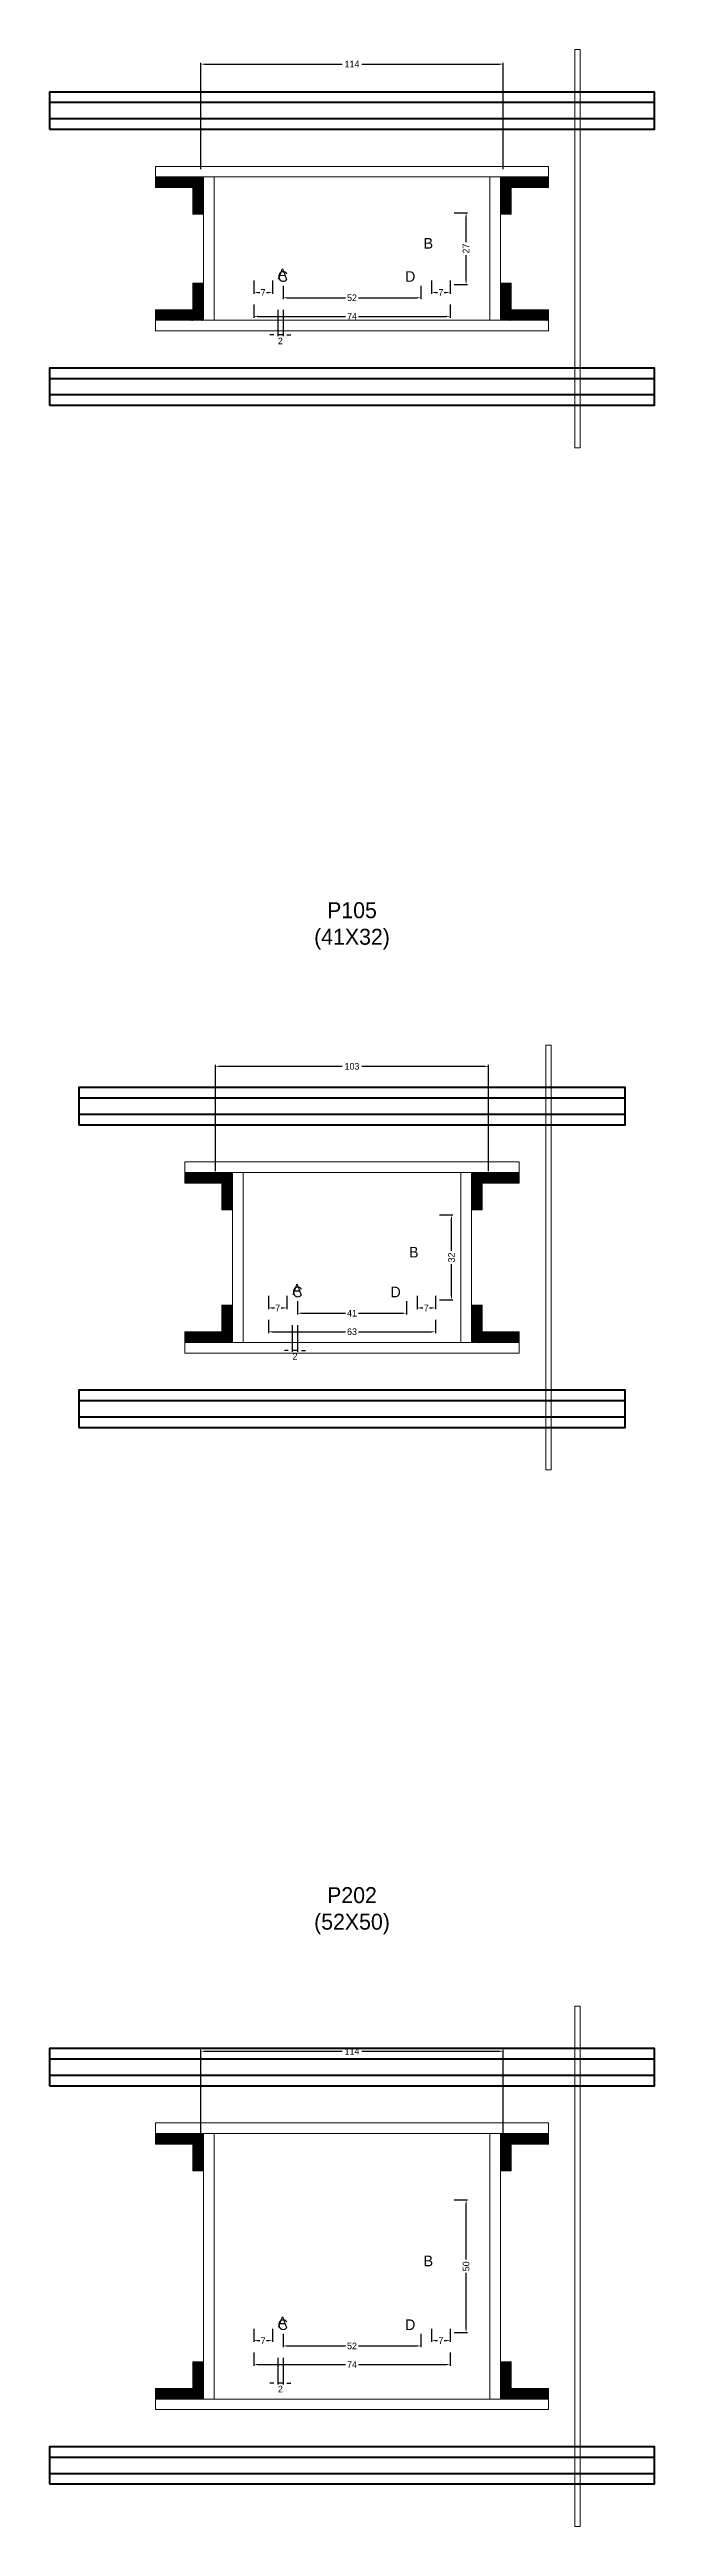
# Model space of a CAD drawing. Header units: centimetres. Extents: x -10500 to 4147, y -7606 to 295.
# Drawn here: x -114 to 114, y -1478 to -545 of the extents above; entities that cross this region are included whole.
import ezdxf

# ---------------------------------------------------------------- set-up
doc = ezdxf.new("R2010")
doc.units = ezdxf.units.CM
for name, color, linetype in [('COTA', 241, 'Continuous'), ('GRAVATA', 224, 'Continuous'), ('Hachura', 251, 'Continuous'), ('NOMENCLATURA', 7, 'Continuous'), ('SARRAFO', 251, 'Continuous')]:
    doc.layers.add(name, color=color, linetype=linetype)
doc.dimstyles.new('cotax2', dxfattribs={"dimtxt": 2.5, "dimasz": 1.5, "dimexe": 0.5, "dimexo": 0.5, "dimgap": 0.5, "dimtad": 1, "dimcen": 2.5, "dimazin": 3, "dimtfac": 1, "dimtmove": 0, "dimatfit": 3})

# ---------------------------------------------------------------- blocks, each defined once
blk = doc.blocks.new('_CLOSEDFILLED')
at = {"color": 0, "linetype": 'BYBLOCK'}
blk.add_solid([(-1, 0.16), (0, 0), (-1, -0.16)], dxfattribs=at)
blk = doc.blocks.new('*D66')
for p, q in [((-37, -641), (-37, -646)), ((37, -641), (37, -646)), ((-35.5, -645.5), (-2.5, -645.5)), ((2.5, -645.5), (35.5, -645.5))]:
    blk.add_line(p, q)
at = {"layer": 'Defpoints'}
for p in [(-37, -640.5), (37, -640.5), (-37, -645.5)]:
    blk.add_point(p, dxfattribs=at)
at = {"layer": 'COTA', "xscale": 1.5, "yscale": 1.5, "rotation": 180}
blk.add_blockref('_CLOSEDFILLED', (-37, -645.5), dxfattribs=at)
at = {"layer": 'COTA', "xscale": 1.5, "yscale": 1.5}
blk.add_blockref('_CLOSEDFILLED', (37, -645.5), dxfattribs=at)
at = {"layer": 'COTA', "insert": (0, -645.5), "char_height": 2.5, "attachment_point": 5}
blk.add_mtext('74', dxfattribs=at)
blk = doc.blocks.new('*D67')
for p, q in [((-26, -634), (-26, -639)), ((26, -634), (26, -639)), ((-24.5, -638.5), (-2.5, -638.5)), ((2.5, -638.5), (24.5, -638.5))]:
    blk.add_line(p, q)
at = {"layer": 'Defpoints'}
for p in [(-26, -633.5), (26, -633.5), (-26, -638.5)]:
    blk.add_point(p, dxfattribs=at)
at = {"layer": 'COTA', "xscale": 1.5, "yscale": 1.5, "rotation": 180}
blk.add_blockref('_CLOSEDFILLED', (-26, -638.5), dxfattribs=at)
at = {"layer": 'COTA', "xscale": 1.5, "yscale": 1.5}
blk.add_blockref('_CLOSEDFILLED', (26, -638.5), dxfattribs=at)
at = {"layer": 'COTA', "insert": (0, -638.5), "char_height": 2.5, "attachment_point": 5}
blk.add_mtext('52', dxfattribs=at)
blk = doc.blocks.new('*D68')
for p, q in [((38.5, -606.5), (43.5, -606.5)), ((43, -617.5), (43, -608)), ((43, -632), (43, -622.5)), ((38.5, -633.5), (43.5, -633.5))]:
    blk.add_line(p, q)
at = {"layer": 'Defpoints'}
for p in [(38, -606.5), (38, -633.5), (43, -633.5)]:
    blk.add_point(p, dxfattribs=at)
at = {"layer": 'COTA', "xscale": 1.5, "yscale": 1.5}
for p, rotation in [((43, -606.5), 90), ((43, -633.5), 270)]:
    blk.add_blockref('_CLOSEDFILLED', p, dxfattribs=dict(at, rotation=rotation))
at = {"layer": 'COTA', "insert": (43, -620), "char_height": 2.5, "attachment_point": 5, "rotation": 90}
blk.add_mtext('27', dxfattribs=at)
blk = doc.blocks.new('*D69')
for p, q in [((-37, -632), (-37, -637)), ((-30, -632), (-30, -637)), ((-35.5, -636.5), (-34.75, -636.5)), ((-32.25, -636.5), (-31.5, -636.5))]:
    blk.add_line(p, q)
at = {"layer": 'Defpoints'}
for p in [(-37, -631.5), (-30, -631.5), (-37, -636.5)]:
    blk.add_point(p, dxfattribs=at)
at = {"layer": 'COTA', "xscale": 1.5, "yscale": 1.5, "rotation": 180}
blk.add_blockref('_CLOSEDFILLED', (-37, -636.5), dxfattribs=at)
at = {"layer": 'COTA', "xscale": 1.5, "yscale": 1.5}
blk.add_blockref('_CLOSEDFILLED', (-30, -636.5), dxfattribs=at)
at = {"layer": 'COTA', "insert": (-33.5, -636.5), "char_height": 2.5, "attachment_point": 5}
blk.add_mtext('7', dxfattribs=at)
blk = doc.blocks.new('*D70')
for p, q in [((30, -632), (30, -637)), ((37, -632), (37, -637)), ((31.5, -636.5), (32.25, -636.5)), ((34.75, -636.5), (35.5, -636.5))]:
    blk.add_line(p, q)
at = {"layer": 'Defpoints'}
for p in [(30, -631.5), (37, -631.5), (30, -636.5)]:
    blk.add_point(p, dxfattribs=at)
at = {"layer": 'COTA', "xscale": 1.5, "yscale": 1.5, "rotation": 180}
blk.add_blockref('_CLOSEDFILLED', (30, -636.5), dxfattribs=at)
at = {"layer": 'COTA', "xscale": 1.5, "yscale": 1.5}
blk.add_blockref('_CLOSEDFILLED', (37, -636.5), dxfattribs=at)
at = {"layer": 'COTA', "insert": (33.5, -636.5), "char_height": 2.5, "attachment_point": 5}
blk.add_mtext('7', dxfattribs=at)
blk = doc.blocks.new('*D71')
for p, q in [((-57, -590), (-57, -550)), ((57, -590), (57, -550)), ((-55.5, -550.5), (-3.75, -550.5)), ((3.75, -550.5), (55.5, -550.5))]:
    blk.add_line(p, q)
at = {"layer": 'Defpoints'}
for p in [(-57, -550.5), (-57, -590.5), (57, -590.5)]:
    blk.add_point(p, dxfattribs=at)
at = {"layer": 'COTA', "xscale": 1.5, "yscale": 1.5, "rotation": 180}
blk.add_blockref('_CLOSEDFILLED', (-57, -550.5), dxfattribs=at)
at = {"layer": 'COTA', "xscale": 1.5, "yscale": 1.5}
blk.add_blockref('_CLOSEDFILLED', (57, -550.5), dxfattribs=at)
at = {"layer": 'COTA', "insert": (0, -550.5), "char_height": 2.5, "attachment_point": 5}
blk.add_mtext('114', dxfattribs=at)
blk = doc.blocks.new('*D92')
for p, q in [((-31.5, -1023.5), (-31.5, -1028.5)), ((31.5, -1023.5), (31.5, -1028.5)), ((-30, -1028), (-2.5, -1028)), ((2.5, -1028), (30, -1028))]:
    blk.add_line(p, q)
at = {"layer": 'Defpoints'}
for p in [(-31.5, -1023), (31.5, -1023), (-31.5, -1028)]:
    blk.add_point(p, dxfattribs=at)
at = {"layer": 'COTA', "xscale": 1.5, "yscale": 1.5, "rotation": 180}
blk.add_blockref('_CLOSEDFILLED', (-31.5, -1028), dxfattribs=at)
at = {"layer": 'COTA', "xscale": 1.5, "yscale": 1.5}
blk.add_blockref('_CLOSEDFILLED', (31.5, -1028), dxfattribs=at)
at = {"layer": 'COTA', "insert": (0, -1028), "char_height": 2.5, "attachment_point": 5}
blk.add_mtext('63', dxfattribs=at)
blk = doc.blocks.new('*D93')
for p, q in [((-20.5, -1016.5), (-20.5, -1021.5)), ((20.5, -1016.5), (20.5, -1021.5)), ((-19, -1021), (-2.5, -1021)), ((2.5, -1021), (19, -1021))]:
    blk.add_line(p, q)
at = {"layer": 'Defpoints'}
for p in [(-20.5, -1016), (20.5, -1016), (-20.5, -1021)]:
    blk.add_point(p, dxfattribs=at)
at = {"layer": 'COTA', "xscale": 1.5, "yscale": 1.5, "rotation": 180}
blk.add_blockref('_CLOSEDFILLED', (-20.5, -1021), dxfattribs=at)
at = {"layer": 'COTA', "xscale": 1.5, "yscale": 1.5}
blk.add_blockref('_CLOSEDFILLED', (20.5, -1021), dxfattribs=at)
at = {"layer": 'COTA', "insert": (0, -1021), "char_height": 2.5, "attachment_point": 5}
blk.add_mtext('41', dxfattribs=at)
blk = doc.blocks.new('*D94')
for p, q in [((33, -984), (38, -984)), ((37.5, -997.5), (37.5, -985.5)), ((37.5, -1014.5), (37.5, -1002.5)), ((33, -1016), (38, -1016))]:
    blk.add_line(p, q)
at = {"layer": 'Defpoints'}
for p in [(32.5, -984), (32.5, -1016), (37.5, -1016)]:
    blk.add_point(p, dxfattribs=at)
at = {"layer": 'COTA', "xscale": 1.5, "yscale": 1.5}
for p, rotation in [((37.5, -984), 90), ((37.5, -1016), 270)]:
    blk.add_blockref('_CLOSEDFILLED', p, dxfattribs=dict(at, rotation=rotation))
at = {"layer": 'COTA', "insert": (37.5, -1000), "char_height": 2.5, "attachment_point": 5, "rotation": 90}
blk.add_mtext('32', dxfattribs=at)
blk = doc.blocks.new('*D95')
for p, q in [((-31.5, -1014.5), (-31.5, -1019.5)), ((-24.5, -1014.5), (-24.5, -1019.5)), ((-30, -1019), (-29.25, -1019)), ((-26.75, -1019), (-26, -1019))]:
    blk.add_line(p, q)
at = {"layer": 'Defpoints'}
for p in [(-31.5, -1014), (-24.5, -1014), (-31.5, -1019)]:
    blk.add_point(p, dxfattribs=at)
at = {"layer": 'COTA', "xscale": 1.5, "yscale": 1.5, "rotation": 180}
blk.add_blockref('_CLOSEDFILLED', (-31.5, -1019), dxfattribs=at)
at = {"layer": 'COTA', "xscale": 1.5, "yscale": 1.5}
blk.add_blockref('_CLOSEDFILLED', (-24.5, -1019), dxfattribs=at)
at = {"layer": 'COTA', "insert": (-28, -1019), "char_height": 2.5, "attachment_point": 5}
blk.add_mtext('7', dxfattribs=at)
blk = doc.blocks.new('*D96')
for p, q in [((24.5, -1014.5), (24.5, -1019.5)), ((31.5, -1014.5), (31.5, -1019.5)), ((26, -1019), (26.75, -1019)), ((29.25, -1019), (30, -1019))]:
    blk.add_line(p, q)
at = {"layer": 'Defpoints'}
for p in [(24.5, -1014), (31.5, -1014), (24.5, -1019)]:
    blk.add_point(p, dxfattribs=at)
at = {"layer": 'COTA', "xscale": 1.5, "yscale": 1.5, "rotation": 180}
blk.add_blockref('_CLOSEDFILLED', (24.5, -1019), dxfattribs=at)
at = {"layer": 'COTA', "xscale": 1.5, "yscale": 1.5}
blk.add_blockref('_CLOSEDFILLED', (31.5, -1019), dxfattribs=at)
at = {"layer": 'COTA', "insert": (28, -1019), "char_height": 2.5, "attachment_point": 5}
blk.add_mtext('7', dxfattribs=at)
blk = doc.blocks.new('*D97')
for p, q in [((-51.5, -967.5), (-51.5, -927.5)), ((-50, -928), (-3.75, -928)), ((3.75, -928), (50, -928)), ((51.5, -967.5), (51.5, -927.5))]:
    blk.add_line(p, q)
at = {"layer": 'Defpoints'}
for p in [(-51.5, -928), (-51.5, -968), (51.5, -968)]:
    blk.add_point(p, dxfattribs=at)
at = {"layer": 'COTA', "xscale": 1.5, "yscale": 1.5, "rotation": 180}
blk.add_blockref('_CLOSEDFILLED', (-51.5, -928), dxfattribs=at)
at = {"layer": 'COTA', "xscale": 1.5, "yscale": 1.5}
blk.add_blockref('_CLOSEDFILLED', (51.5, -928), dxfattribs=at)
at = {"layer": 'COTA', "insert": (0, -928), "char_height": 2.5, "attachment_point": 5}
blk.add_mtext('103', dxfattribs=at)
blk = doc.blocks.new('*D118')
for p, q in [((-37, -1412.5), (-37, -1417.5)), ((-35.5, -1417), (-2.5, -1417)), ((2.5, -1417), (35.5, -1417)), ((37, -1412.5), (37, -1417.5))]:
    blk.add_line(p, q)
at = {"layer": 'Defpoints'}
for p in [(-37, -1412), (-37, -1417), (37, -1412)]:
    blk.add_point(p, dxfattribs=at)
at = {"layer": 'COTA', "xscale": 1.5, "yscale": 1.5, "rotation": 180}
blk.add_blockref('_CLOSEDFILLED', (-37, -1417), dxfattribs=at)
at = {"layer": 'COTA', "xscale": 1.5, "yscale": 1.5}
blk.add_blockref('_CLOSEDFILLED', (37, -1417), dxfattribs=at)
at = {"layer": 'COTA', "insert": (0, -1417), "char_height": 2.5, "attachment_point": 5}
blk.add_mtext('74', dxfattribs=at)
blk = doc.blocks.new('*D119')
for p, q in [((-26, -1405.5), (-26, -1410.5)), ((26, -1405.5), (26, -1410.5)), ((-24.5, -1410), (-2.5, -1410)), ((2.5, -1410), (24.5, -1410))]:
    blk.add_line(p, q)
at = {"layer": 'Defpoints'}
for p in [(-26, -1405), (26, -1405), (-26, -1410)]:
    blk.add_point(p, dxfattribs=at)
at = {"layer": 'COTA', "xscale": 1.5, "yscale": 1.5, "rotation": 180}
blk.add_blockref('_CLOSEDFILLED', (-26, -1410), dxfattribs=at)
at = {"layer": 'COTA', "xscale": 1.5, "yscale": 1.5}
blk.add_blockref('_CLOSEDFILLED', (26, -1410), dxfattribs=at)
at = {"layer": 'COTA', "insert": (0, -1410), "char_height": 2.5, "attachment_point": 5}
blk.add_mtext('52', dxfattribs=at)
blk = doc.blocks.new('*D120')
for p, q in [((38.5, -1355), (43.5, -1355)), ((43, -1377.5), (43, -1356.5)), ((43, -1403.5), (43, -1382.5)), ((38.5, -1405), (43.5, -1405))]:
    blk.add_line(p, q)
at = {"layer": 'Defpoints'}
for p in [(38, -1355), (38, -1405), (43, -1405)]:
    blk.add_point(p, dxfattribs=at)
at = {"layer": 'COTA', "xscale": 1.5, "yscale": 1.5}
for p, rotation in [((43, -1355), 90), ((43, -1405), 270)]:
    blk.add_blockref('_CLOSEDFILLED', p, dxfattribs=dict(at, rotation=rotation))
at = {"layer": 'COTA', "insert": (43, -1380), "char_height": 2.5, "attachment_point": 5, "rotation": 90}
blk.add_mtext('50', dxfattribs=at)
blk = doc.blocks.new('*D121')
for p, q in [((-37, -1403.5), (-37, -1408.5)), ((-35.5, -1408), (-34.75, -1408)), ((-32.25, -1408), (-31.5, -1408)), ((-30, -1403.5), (-30, -1408.5))]:
    blk.add_line(p, q)
at = {"layer": 'Defpoints'}
for p in [(-37, -1403), (-37, -1408), (-30, -1403)]:
    blk.add_point(p, dxfattribs=at)
at = {"layer": 'COTA', "xscale": 1.5, "yscale": 1.5, "rotation": 180}
blk.add_blockref('_CLOSEDFILLED', (-37, -1408), dxfattribs=at)
at = {"layer": 'COTA', "xscale": 1.5, "yscale": 1.5}
blk.add_blockref('_CLOSEDFILLED', (-30, -1408), dxfattribs=at)
at = {"layer": 'COTA', "insert": (-33.5, -1408), "char_height": 2.5, "attachment_point": 5}
blk.add_mtext('7', dxfattribs=at)
blk = doc.blocks.new('*D122')
for p, q in [((30, -1403.5), (30, -1408.5)), ((31.5, -1408), (32.25, -1408)), ((34.75, -1408), (35.5, -1408)), ((37, -1403.5), (37, -1408.5))]:
    blk.add_line(p, q)
at = {"layer": 'Defpoints'}
for p in [(30, -1403), (30, -1408), (37, -1403)]:
    blk.add_point(p, dxfattribs=at)
at = {"layer": 'COTA', "xscale": 1.5, "yscale": 1.5, "rotation": 180}
blk.add_blockref('_CLOSEDFILLED', (30, -1408), dxfattribs=at)
at = {"layer": 'COTA', "xscale": 1.5, "yscale": 1.5}
blk.add_blockref('_CLOSEDFILLED', (37, -1408), dxfattribs=at)
at = {"layer": 'COTA', "insert": (33.5, -1408), "char_height": 2.5, "attachment_point": 5}
blk.add_mtext('7', dxfattribs=at)
blk = doc.blocks.new('*D123')
for p, q in [((-57, -1338.5), (-57, -1298.5)), ((-55.5, -1299), (-3.75, -1299)), ((3.75, -1299), (55.5, -1299)), ((57, -1338.5), (57, -1298.5))]:
    blk.add_line(p, q)
at = {"layer": 'Defpoints'}
for p in [(-57, -1299), (-57, -1339), (57, -1339)]:
    blk.add_point(p, dxfattribs=at)
at = {"layer": 'COTA', "xscale": 1.5, "yscale": 1.5, "rotation": 180}
blk.add_blockref('_CLOSEDFILLED', (-57, -1299), dxfattribs=at)
at = {"layer": 'COTA', "xscale": 1.5, "yscale": 1.5}
blk.add_blockref('_CLOSEDFILLED', (57, -1299), dxfattribs=at)
at = {"layer": 'COTA', "insert": (0, -1299), "char_height": 2.5, "attachment_point": 5}
blk.add_mtext('114', dxfattribs=at)

msp = doc.modelspace()

# ---------------------------------------------------------------- hatches: boundary and pattern name
at = {"layer": 'SARRAFO'}
h = msp.add_hatch(dxfattribs=at)
h.set_pattern_fill('SOLID', scale=2)
h.paths.add_polyline_path([(-74, -597), (-60, -597), (-60, -593), (-74, -593)])
h = msp.add_hatch(dxfattribs=at)
h.set_pattern_fill('SOLID', scale=2)
h.paths.add_polyline_path([(-60, -607), (-56, -607), (-56, -593), (-60, -593)])
h = msp.add_hatch(dxfattribs=at)
h.set_pattern_fill('SOLID', scale=2)
h.paths.add_polyline_path([(56, -607), (60, -607), (60, -593), (56, -593)])
h = msp.add_hatch(dxfattribs=at)
h.set_pattern_fill('SOLID', scale=2)
h.paths.add_polyline_path([(60, -597), (74, -597), (74, -593), (60, -593)])
h = msp.add_hatch(dxfattribs=at)
h.set_pattern_fill('SOLID', scale=2)
h.paths.add_polyline_path([(-60, -647), (-56, -647), (-56, -633), (-60, -633)])
h = msp.add_hatch(dxfattribs=at)
h.set_pattern_fill('SOLID', scale=2)
h.paths.add_polyline_path([(56, -647), (60, -647), (60, -633), (56, -633)])
h = msp.add_hatch(dxfattribs=at)
h.set_pattern_fill('SOLID', scale=2)
h.paths.add_polyline_path([(-74, -647), (-60, -647), (-60, -643), (-74, -643)])
h = msp.add_hatch(dxfattribs=at)
h.set_pattern_fill('SOLID', scale=2)
h.paths.add_polyline_path([(60, -647), (74, -647), (74, -643), (60, -643)])
h = msp.add_hatch(dxfattribs=at)
h.set_pattern_fill('SOLID', scale=2)
h.paths.add_polyline_path([(-63, -972), (-49, -972), (-49, -968), (-63, -968)])
h = msp.add_hatch(dxfattribs=at)
h.set_pattern_fill('SOLID', scale=2)
h.paths.add_polyline_path([(-49, -982), (-45, -982), (-45, -968), (-49, -968)])
h = msp.add_hatch(dxfattribs=at)
h.set_pattern_fill('SOLID', scale=2)
h.paths.add_polyline_path([(45, -982), (49, -982), (49, -968), (45, -968)])
h = msp.add_hatch(dxfattribs=at)
h.set_pattern_fill('SOLID', scale=2)
h.paths.add_polyline_path([(49, -972), (63, -972), (63, -968), (49, -968)])
h = msp.add_hatch(dxfattribs=at)
h.set_pattern_fill('SOLID', scale=2)
h.paths.add_polyline_path([(-49, -1032), (-45, -1032), (-45, -1018), (-49, -1018)])
h = msp.add_hatch(dxfattribs=at)
h.set_pattern_fill('SOLID', scale=2)
h.paths.add_polyline_path([(45, -1032), (49, -1032), (49, -1018), (45, -1018)])
h = msp.add_hatch(dxfattribs=at)
h.set_pattern_fill('SOLID', scale=2)
h.paths.add_polyline_path([(-63, -1032), (-49, -1032), (-49, -1028), (-63, -1028)])
h = msp.add_hatch(dxfattribs=at)
h.set_pattern_fill('SOLID', scale=2)
h.paths.add_polyline_path([(49, -1032), (63, -1032), (63, -1028), (49, -1028)])
h = msp.add_hatch(dxfattribs=at)
h.set_pattern_fill('SOLID', scale=2)
h.paths.add_polyline_path([(-74, -1334), (-60, -1334), (-60, -1330), (-74, -1330)])
h = msp.add_hatch(dxfattribs=at)
h.set_pattern_fill('SOLID', scale=2)
h.paths.add_polyline_path([(-60, -1344), (-56, -1344), (-56, -1330), (-60, -1330)])
h = msp.add_hatch(dxfattribs=at)
h.set_pattern_fill('SOLID', scale=2)
h.paths.add_polyline_path([(56, -1344), (60, -1344), (60, -1330), (56, -1330)])
h = msp.add_hatch(dxfattribs=at)
h.set_pattern_fill('SOLID', scale=2)
h.paths.add_polyline_path([(60, -1334), (74, -1334), (74, -1330), (60, -1330)])
h = msp.add_hatch(dxfattribs=at)
h.set_pattern_fill('SOLID', scale=2)
h.paths.add_polyline_path([(-60, -1430), (-56, -1430), (-56, -1416), (-60, -1416)])
h = msp.add_hatch(dxfattribs=at)
h.set_pattern_fill('SOLID', scale=2)
h.paths.add_polyline_path([(56, -1430), (60, -1430), (60, -1416), (56, -1416)])
h = msp.add_hatch(dxfattribs=at)
h.set_pattern_fill('SOLID', scale=2)
h.paths.add_polyline_path([(-74, -1430), (-60, -1430), (-60, -1426), (-74, -1426)])
h = msp.add_hatch(dxfattribs=at)
h.set_pattern_fill('SOLID', scale=2)
h.paths.add_polyline_path([(60, -1430), (74, -1430), (74, -1426), (60, -1426)])

# ---------------------------------------------------------------- linework, layer by layer
at = {"layer": 'GRAVATA', "lineweight": 50}
for points in [[(-114, -575), (114, -575), (114, -561), (-114, -561)], [(-114, -571), (114, -571), (114, -565), (-114, -565)], [(-114, -679), (114, -679), (114, -665), (-114, -665)], [(-114, -675), (114, -675), (114, -669), (-114, -669)], [(-103, -950), (103, -950), (103, -936), (-103, -936)], [(-103, -946), (103, -946), (103, -940), (-103, -940)], [(-103, -1064), (103, -1064), (103, -1050), (-103, -1050)], [(-103, -1060), (103, -1060), (103, -1054), (-103, -1054)], [(-114, -1312), (114, -1312), (114, -1298), (-114, -1298)], [(-114, -1308), (114, -1308), (114, -1302), (-114, -1302)], [(-114, -1462), (114, -1462), (114, -1448), (-114, -1448)], [(-114, -1458), (114, -1458), (114, -1452), (-114, -1452)]]:
    msp.add_lwpolyline(points, close=True, dxfattribs=at)
at = {"layer": 'Hachura', "lineweight": 13}
for points in [[(84, -695), (86, -695), (86, -545), (84, -545)], [(73, -1080), (75, -1080), (75, -920), (73, -920)], [(84, -1478), (86, -1478), (86, -1282), (84, -1282)]]:
    msp.add_lwpolyline(points, close=True, dxfattribs=at)
at = {"layer": 'Hachura', "lineweight": 18}
for points in [[(-74, -593), (74, -593), (74, -589), (-74, -589)], [(-56, -647), (-52, -647), (-52, -593), (-56, -593)], [(52, -647), (56, -647), (56, -593), (52, -593)], [(-74, -651), (74, -651), (74, -647), (-74, -647)], [(-63, -968), (63, -968), (63, -964), (-63, -964)], [(-45, -1032), (-41, -1032), (-41, -968), (-45, -968)], [(41, -1032), (45, -1032), (45, -968), (41, -968)], [(-63, -1036), (63, -1036), (63, -1032), (-63, -1032)], [(-74, -1330), (74, -1330), (74, -1326), (-74, -1326)], [(-56, -1430), (-52, -1430), (-52, -1330), (-56, -1330)], [(52, -1430), (56, -1430), (56, -1330), (52, -1330)], [(-74, -1434), (74, -1434), (74, -1430), (-74, -1430)]]:
    msp.add_lwpolyline(points, close=True, dxfattribs=at)
at = {"layer": 'SARRAFO', "lineweight": 13}
for points in [[(-74, -597), (-60, -597), (-60, -593), (-74, -593)], [(-60, -607), (-56, -607), (-56, -593), (-60, -593)], [(56, -607), (60, -607), (60, -593), (56, -593)], [(60, -597), (74, -597), (74, -593), (60, -593)], [(-60, -647), (-56, -647), (-56, -633), (-60, -633)], [(56, -647), (60, -647), (60, -633), (56, -633)], [(-74, -647), (-60, -647), (-60, -643), (-74, -643)], [(60, -647), (74, -647), (74, -643), (60, -643)], [(-63, -972), (-49, -972), (-49, -968), (-63, -968)], [(-49, -982), (-45, -982), (-45, -968), (-49, -968)], [(45, -982), (49, -982), (49, -968), (45, -968)], [(49, -972), (63, -972), (63, -968), (49, -968)], [(-49, -1032), (-45, -1032), (-45, -1018), (-49, -1018)], [(45, -1032), (49, -1032), (49, -1018), (45, -1018)], [(-63, -1032), (-49, -1032), (-49, -1028), (-63, -1028)], [(49, -1032), (63, -1032), (63, -1028), (49, -1028)], [(-74, -1334), (-60, -1334), (-60, -1330), (-74, -1330)], [(-60, -1344), (-56, -1344), (-56, -1330), (-60, -1330)], [(56, -1344), (60, -1344), (60, -1330), (56, -1330)], [(60, -1334), (74, -1334), (74, -1330), (60, -1330)], [(-60, -1430), (-56, -1430), (-56, -1416), (-60, -1416)], [(56, -1430), (60, -1430), (60, -1416), (56, -1416)], [(-74, -1430), (-60, -1430), (-60, -1426), (-74, -1426)], [(60, -1430), (74, -1430), (74, -1426), (60, -1426)]]:
    msp.add_lwpolyline(points, close=True, dxfattribs=at)

# ---------------------------------------------------------------- texts
at = {"layer": 'NOMENCLATURA'}
for s, p in [('B', (27, -620)), ('A', (-28, -631.5)), ('C', (-28, -632.5)), ('D', (20, -632.5)), ('B', (21.5, -1000)), ('A', (-22.5, -1014)), ('C', (-22.5, -1015)), ('D', (14.5, -1015)), ('B', (27, -1380)), ('A', (-28, -1403)), ('C', (-28, -1404)), ('D', (20, -1404))]:
    msp.add_text(s, height=4, dxfattribs=at).set_placement(p)
at = {"layer": 'NOMENCLATURA', "char_height": 6, "attachment_point": 8}
for s, insert in [('P105\\P(41X32)', (0, -884)), ('P202\\P(52X50)', (0, -1255))]:
    msp.add_mtext(s, dxfattribs=dict(at, insert=insert))

# ---------------------------------------------------------------- dimensions: what is measured, and where the dimension line sits
at = {"layer": 'COTA'}
for base, p1, p2, picture, middle in [((-57, -550.5), (-57, -590.5), (57, -590.5), '*D71', (0, -550.5)), ((-37, -636.5), (-37, -631.5), (-30, -631.5), '*D69', (-33.5, -636.5)), ((-26, -638.5), (-26, -633.5), (26, -633.5), '*D67', (0, -638.5)), ((30, -636.5), (30, -631.5), (37, -631.5), '*D70', (33.5, -636.5)), ((-37, -645.5), (-37, -640.5), (37, -640.5), '*D66', (0, -645.5)), ((-51.5, -928), (-51.5, -968), (51.5, -968), '*D97', (0, -928)), ((-31.5, -1019), (-31.5, -1014), (-24.5, -1014), '*D95', (-28, -1019)), ((-20.5, -1021), (-20.5, -1016), (20.5, -1016), '*D93', (0, -1021)), ((24.5, -1019), (24.5, -1014), (31.5, -1014), '*D96', (28, -1019)), ((-31.5, -1028), (-31.5, -1023), (31.5, -1023), '*D92', (0, -1028)), ((-57, -1299), (-57, -1339), (57, -1339), '*D123', (0, -1299)), ((-37, -1408), (-37, -1403), (-30, -1403), '*D121', (-33.5, -1408)), ((-26, -1410), (-26, -1405), (26, -1405), '*D119', (0, -1410)), ((30, -1408), (30, -1403), (37, -1403), '*D122', (33.5, -1408)), ((-37, -1417), (-37, -1412), (37, -1412), '*D118', (0, -1417))]:
    dim = msp.add_linear_dim(base=base, p1=p1, p2=p2, dimstyle='cotax2', dxfattribs=at)
    dim.commit()
    dim.dimension.update_dxf_attribs({"geometry": picture, "text_midpoint": middle})
for base, p1, p2, picture, middle in [((43, -633.5), (38, -633.5), (38, -606.5), '*D68', (43, -620)), ((37.5, -1016), (32.5, -1016), (32.5, -984), '*D94', (37.5, -1000)), ((43, -1405), (38, -1405), (38, -1355), '*D120', (43, -1380))]:
    dim = msp.add_linear_dim(base=base, p1=p1, p2=p2, angle=90, dimstyle='cotax2', dxfattribs=at)
    dim.commit()
    dim.dimension.update_dxf_attribs({"geometry": picture, "text_midpoint": middle})
for base, p1, p2 in [((-26, -652.5), (-26, -642.5), (-28, -642.5)), ((-20.5, -1035), (-20.5, -1025), (-22.5, -1025)), ((-26, -1424), (-26, -1414), (-28, -1414))]:
    msp.add_linear_dim(base=base, p1=p1, p2=p2, dimstyle='cotax2', dxfattribs=at).render()

doc.saveas('drawing.dxf')
